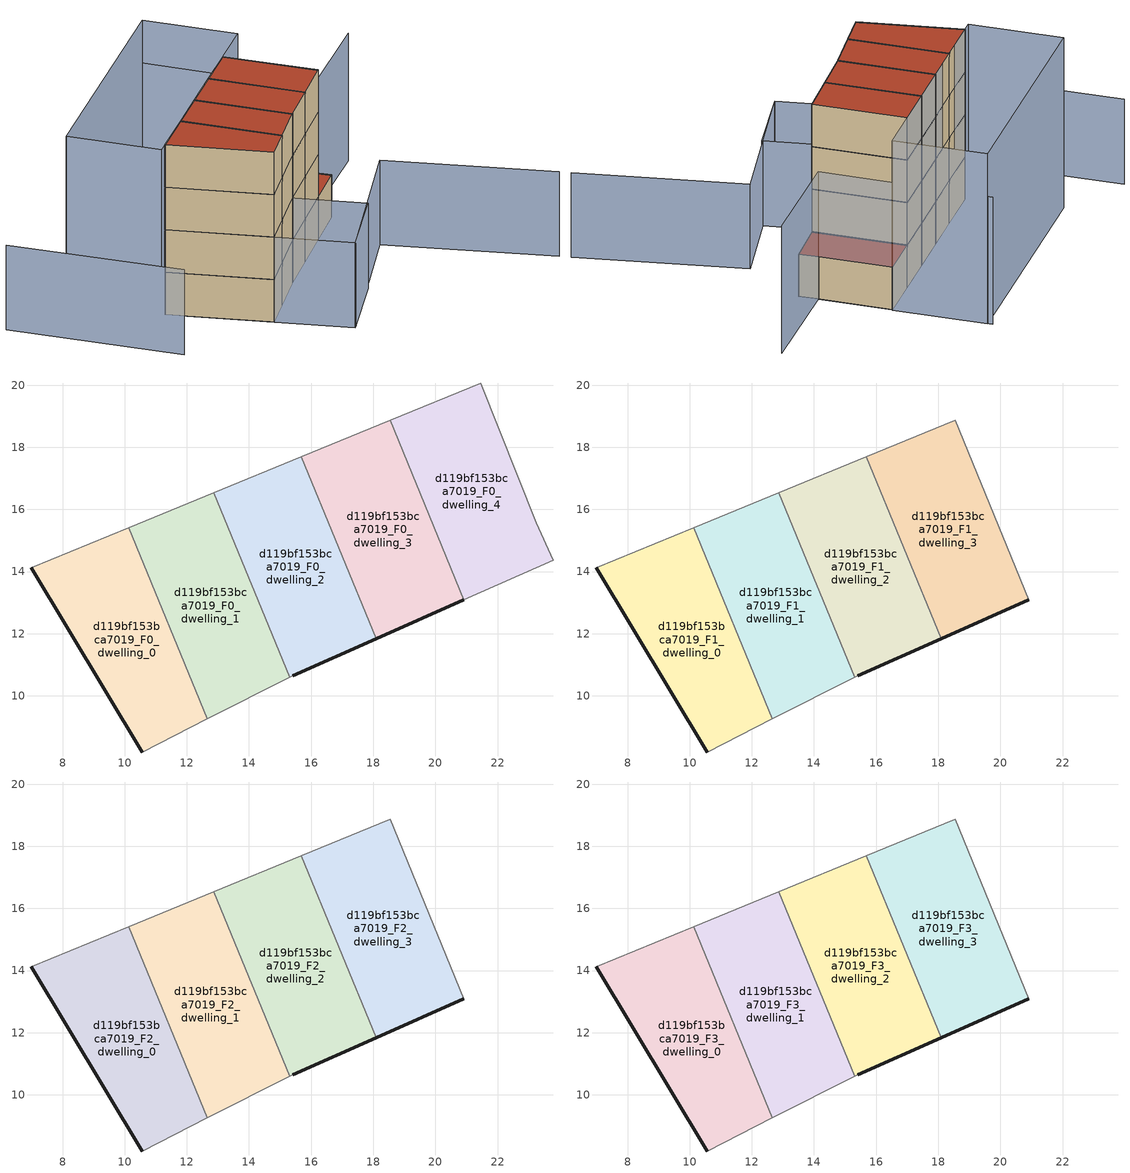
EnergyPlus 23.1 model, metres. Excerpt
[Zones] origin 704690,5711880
d119bf153bca7019_F0_dwelling_0
 floor ground (EU_floor_Construction): 12.66,9.26 10.13,15.42 6.99,14.13 10.56,8.19 z0
 wall outside (EU_wall_Construction): 10.56,8.19 6.99,14.13 z0:3
 wall adiabatic (EU_wall_Construction): 12.66,9.26 10.56,8.19 / 6.99,14.13 10.13,15.42 z0:3
 wall to d119bf153bca7019_F0_dwelling_1 (EU_wall_Construction): 10.13,15.42 12.66,9.26 z0:3
d119bf153bca7019_F0_dwelling_1
 floor ground (EU_floor_Construction): 15.31,10.6 12.87,16.54 10.13,15.42 12.66,9.26 z0
 wall adiabatic (EU_wall_Construction): 15.31,10.6 12.66,9.26 / 10.13,15.42 12.87,16.54 z0:3
 wall to d119bf153bca7019_F0_dwelling_2 (EU_wall_Construction): 12.87,16.54 15.31,10.6 z0:3
d119bf153bca7019_F0_dwelling_2
 floor ground (EU_floor_Construction): 18.1,11.84 15.69,17.7 12.87,16.54 15.31,10.6 15.4,10.65 z0
 wall outside (EU_wall_Construction): 18.1,11.84 15.4,10.65 z0:3
 wall adiabatic (EU_wall_Construction): 12.87,16.54 15.69,17.7 / 15.4,10.65 15.31,10.6 z0:3
 wall to d119bf153bca7019_F0_dwelling_3 (EU_wall_Construction): 15.69,17.7 18.1,11.84 z0:3
d119bf153bca7019_F0_dwelling_3
 floor ground (EU_floor_Construction): 20.92,13.09 18.54,18.87 15.69,17.7 18.1,11.84 z0
 wall outside (EU_wall_Construction): 20.92,13.09 18.1,11.84 z0:3
 wall adiabatic (EU_wall_Construction): 15.69,17.7 18.54,18.87 z0:3
 wall to d119bf153bca7019_F0_dwelling_4 (EU_wall_Construction): 18.54,18.87 20.92,13.09 z0:3
d119bf153bca7019_F0_dwelling_4
 floor ground (EU_floor_Construction): 23.79,14.36 23.25,15.58 21.46,20.07 18.54,18.87 20.92,13.09 z0
 wall adiabatic (EU_wall_Construction): 18.54,18.87 21.46,20.07 23.25,15.58 23.79,14.36 20.92,13.09 z0:3
 roof outside (EU_roof_Construction): 21.46,20.07 23.25,15.58 23.79,14.36 20.92,13.09 18.54,18.87 z3
d119bf153bca7019_F1_dwelling_0
 floor to d119bf153bca7019_F0_dwelling_0 (EU_floor_Construction): 12.66,9.26 10.13,15.42 6.99,14.13 10.56,8.19 z3
 wall outside (EU_wall_Construction): 10.56,8.19 6.99,14.13 z3:6
 wall adiabatic (EU_wall_Construction): 12.66,9.26 10.56,8.19 / 6.99,14.13 10.13,15.42 z3:6
 wall to d119bf153bca7019_F1_dwelling_1 (EU_wall_Construction): 10.13,15.42 12.66,9.26 z3:6
d119bf153bca7019_F1_dwelling_1
 floor to d119bf153bca7019_F0_dwelling_1 (EU_floor_Construction): 15.31,10.6 12.87,16.54 10.13,15.42 12.66,9.26 z3
 wall adiabatic (EU_wall_Construction): 15.31,10.6 12.66,9.26 / 10.13,15.42 12.87,16.54 z3:6
 wall to d119bf153bca7019_F1_dwelling_2 (EU_wall_Construction): 12.87,16.54 15.31,10.6 z3:6
d119bf153bca7019_F1_dwelling_2
 floor to d119bf153bca7019_F0_dwelling_2 (EU_floor_Construction): 18.1,11.84 15.69,17.7 12.87,16.54 15.31,10.6 15.4,10.65 z3
 wall outside (EU_wall_Construction): 18.1,11.84 15.4,10.65 z3:6
 wall adiabatic (EU_wall_Construction): 12.87,16.54 15.69,17.7 / 15.4,10.65 15.31,10.6 z3:6
 wall to d119bf153bca7019_F1_dwelling_3 (EU_wall_Construction): 15.69,17.7 18.1,11.84 z3:6
d119bf153bca7019_F1_dwelling_3
 floor to d119bf153bca7019_F0_dwelling_3 (EU_floor_Construction): 20.92,13.09 18.54,18.87 15.69,17.7 18.1,11.84 z3
 wall outside (EU_wall_Construction): 20.92,13.09 18.1,11.84 z3:6
 wall adiabatic (EU_wall_Construction): 15.69,17.7 18.54,18.87 20.92,13.09 z3:6
d119bf153bca7019_F2_dwelling_0
 floor to d119bf153bca7019_F1_dwelling_0 (EU_floor_Construction): 12.66,9.26 10.13,15.42 6.99,14.13 10.56,8.19 z6
 wall outside (EU_wall_Construction): 10.56,8.19 6.99,14.13 z6:9
 wall adiabatic (EU_wall_Construction): 12.66,9.26 10.56,8.19 / 6.99,14.13 10.13,15.42 z6:9
 wall to d119bf153bca7019_F2_dwelling_1 (EU_wall_Construction): 10.13,15.42 12.66,9.26 z6:9
d119bf153bca7019_F2_dwelling_1
 floor to d119bf153bca7019_F1_dwelling_1 (EU_floor_Construction): 15.31,10.6 12.87,16.54 10.13,15.42 12.66,9.26 z6
 wall adiabatic (EU_wall_Construction): 15.31,10.6 12.66,9.26 / 10.13,15.42 12.87,16.54 z6:9
 wall to d119bf153bca7019_F2_dwelling_2 (EU_wall_Construction): 12.87,16.54 15.31,10.6 z6:9
d119bf153bca7019_F2_dwelling_2
 floor to d119bf153bca7019_F1_dwelling_2 (EU_floor_Construction): 18.1,11.84 15.69,17.7 12.87,16.54 15.31,10.6 15.4,10.65 z6
 wall outside (EU_wall_Construction): 18.1,11.84 15.4,10.65 z6:9
 wall adiabatic (EU_wall_Construction): 12.87,16.54 15.69,17.7 / 15.4,10.65 15.31,10.6 z6:9
 wall to d119bf153bca7019_F2_dwelling_3 (EU_wall_Construction): 15.69,17.7 18.1,11.84 z6:9
d119bf153bca7019_F2_dwelling_3
 floor to d119bf153bca7019_F1_dwelling_3 (EU_floor_Construction): 20.92,13.09 18.54,18.87 15.69,17.7 18.1,11.84 z6
 wall outside (EU_wall_Construction): 20.92,13.09 18.1,11.84 z6:9
 wall adiabatic (EU_wall_Construction): 15.69,17.7 18.54,18.87 20.92,13.09 z6:9
d119bf153bca7019_F3_dwelling_0
 floor to d119bf153bca7019_F2_dwelling_0 (EU_floor_Construction): 12.66,9.26 10.13,15.42 6.99,14.13 10.56,8.19 z9
 wall outside (EU_wall_Construction): 10.56,8.19 6.99,14.13 z9:12
 wall adiabatic (EU_wall_Construction): 12.66,9.26 10.56,8.19 / 6.99,14.13 10.13,15.42 z9:12
 wall to d119bf153bca7019_F3_dwelling_1 (EU_wall_Construction): 10.13,15.42 12.66,9.26 z9:12
 roof outside (EU_roof_Construction): 10.13,15.42 12.66,9.26 10.56,8.19 6.99,14.13 z12
d119bf153bca7019_F3_dwelling_1
 floor to d119bf153bca7019_F2_dwelling_1 (EU_floor_Construction): 15.31,10.6 12.87,16.54 10.13,15.42 12.66,9.26 z9
 wall adiabatic (EU_wall_Construction): 15.31,10.6 12.66,9.26 / 10.13,15.42 12.87,16.54 z9:12
 wall to d119bf153bca7019_F3_dwelling_2 (EU_wall_Construction): 12.87,16.54 15.31,10.6 z9:12
 roof outside (EU_roof_Construction): 12.87,16.54 15.31,10.6 12.66,9.26 10.13,15.42 z12
d119bf153bca7019_F3_dwelling_2
 floor to d119bf153bca7019_F2_dwelling_2 (EU_floor_Construction): 18.1,11.84 15.69,17.7 12.87,16.54 15.31,10.6 15.4,10.65 z9
 wall outside (EU_wall_Construction): 18.1,11.84 15.4,10.65 z9:12
 wall adiabatic (EU_wall_Construction): 12.87,16.54 15.69,17.7 / 15.4,10.65 15.31,10.6 z9:12
 wall to d119bf153bca7019_F3_dwelling_3 (EU_wall_Construction): 15.69,17.7 18.1,11.84 z9:12
 roof outside (EU_roof_Construction): 15.69,17.7 18.1,11.84 15.4,10.65 15.31,10.6 12.87,16.54 z12
d119bf153bca7019_F3_dwelling_3
 floor to d119bf153bca7019_F2_dwelling_3 (EU_floor_Construction): 20.92,13.09 18.54,18.87 15.69,17.7 18.1,11.84 z9
 wall outside (EU_wall_Construction): 20.92,13.09 18.1,11.84 z9:12
 wall adiabatic (EU_wall_Construction): 15.69,17.7 18.54,18.87 20.92,13.09 z9:12
 roof outside (EU_roof_Construction): 18.54,18.87 20.92,13.09 18.1,11.84 15.69,17.7 z12
shading: 13.32,3.88 22.82,9.66 / 22.82,9.66 28.7,-0.01 / -0.86,20.55 3.58,9.79 / 17.83,6.54 13.16,3.79 / 13.16,3.79 10.56,8.19 / 10.56,8.19 15.23,10.94 / 15.23,10.94 17.83,6.54 z0:6; 21.53,20.1 6.37,13.87 / 6.37,13.87 4,19.65 / 4,19.65 19.15,25.88 / 19.15,25.88 21.53,20.1 z0:12; 30.37,18.37 23.26,15.53 / 23.26,15.53 19.02,26.18 z0:9
[Building]
EU S2 Campaign: North Axis=0; Terrain=City; Solar Distribution=FullExterior
[Site:Location]
London: Latitude=51.5; Longitude=-0.5; Time Zone=0; Elevation=25
[SizingPeriod:WeatherFileDays]
AnnualSizingPeriod: Begin Month=1; Begin Day of Month=1; End Month=12; End Day of Month=31; Day of Week for Start Day=Monday; Use Weather File Daylight Saving Period=No; Use Weather File Rain and Snow Indicators=No
[MATERIAL]
EU_InternalMass_Material: Roughness=MediumRough; Thickness=0.1; Conductivity=1; Density=1800; Specific Heat=900; Thermal Absorptance=0.9; Solar Absorptance=0.7; Visible Absorptance=0.7
[MATERIAL:NOMASS] Roughness=MediumRough; Thermal Absorptance=0.9; Solar Absorptance=0.7; Visible Absorptance=0.7
Name | Thermal Resistance
EU_wall_NoMass | 1.04674
EU_roof_NoMass | 4.32442
EU_floor_NoMass | 2.04616
[CONSTRUCTION]
EU_wall_Construction: EU_wall_NoMass
EU_roof_Construction: EU_roof_NoMass
EU_floor_Construction: EU_floor_NoMass
EU_InternalMass_Construction: EU_InternalMass_Material
[ZONE] Type=1; Multiplier=1; Ceiling Height=autocalculate; Floor Area=autocalculate; Part of Total Floor Area=Yes
Name | Volume
d119bf153bca7019_F0_dwelling_0 | 58.229
d119bf153bca7019_F1_dwelling_0; d119bf153bca7019_F2_dwelling_0; d119bf153bca7019_F3_dwelling_0 | 58.2297
d119bf153bca7019_F0_dwelling_1 | 58.2173
d119bf153bca7019_F1_dwelling_1; d119bf153bca7019_F2_dwelling_1; d119bf153bca7019_F3_dwelling_1 | 58.2158
d119bf153bca7019_F0_dwelling_2 | 58.2144
d119bf153bca7019_F1_dwelling_2; d119bf153bca7019_F2_dwelling_2; d119bf153bca7019_F3_dwelling_2; d119bf153bca7019_F0_dwelling_4 | 58.2151
d119bf153bca7019_F0_dwelling_3 | 58.2312
d119bf153bca7019_F1_dwelling_3; d119bf153bca7019_F2_dwelling_3; d119bf153bca7019_F3_dwelling_3 | 58.2283
[INTERNALMASS] Construction=EU_InternalMass_Construction
Name | Zone or ZoneList | Surface Area
d119bf153bca7019_F0_dwelling_0_EU_InternalMass | d119bf153bca7019_F0_dwelling_0 | 19.4098
d119bf153bca7019_F0_dwelling_1_EU_InternalMass | d119bf153bca7019_F0_dwelling_1 | 19.4056
d119bf153bca7019_F0_dwelling_2_EU_InternalMass | d119bf153bca7019_F0_dwelling_2 | 19.4047
d119bf153bca7019_F0_dwelling_3_EU_InternalMass | d119bf153bca7019_F0_dwelling_3 | 19.4099
d119bf153bca7019_F0_dwelling_4_EU_InternalMass | d119bf153bca7019_F0_dwelling_4 | 19.4052
d119bf153bca7019_F1_dwelling_0_EU_InternalMass | d119bf153bca7019_F1_dwelling_0 | 24.2558
d119bf153bca7019_F1_dwelling_1_EU_InternalMass | d119bf153bca7019_F1_dwelling_1 | 24.2636
d119bf153bca7019_F1_dwelling_2_EU_InternalMass | d119bf153bca7019_F1_dwelling_2 | 24.2561
d119bf153bca7019_F1_dwelling_3_EU_InternalMass | d119bf153bca7019_F1_dwelling_3 | 24.2597
d119bf153bca7019_F2_dwelling_0_EU_InternalMass | d119bf153bca7019_F2_dwelling_0 | 24.2558
d119bf153bca7019_F2_dwelling_1_EU_InternalMass | d119bf153bca7019_F2_dwelling_1 | 24.2636
d119bf153bca7019_F2_dwelling_2_EU_InternalMass | d119bf153bca7019_F2_dwelling_2 | 24.2561
d119bf153bca7019_F2_dwelling_3_EU_InternalMass | d119bf153bca7019_F2_dwelling_3 | 24.2597
d119bf153bca7019_F3_dwelling_0_EU_InternalMass | d119bf153bca7019_F3_dwelling_0 | 24.2558
d119bf153bca7019_F3_dwelling_1_EU_InternalMass | d119bf153bca7019_F3_dwelling_1 | 24.2636
d119bf153bca7019_F3_dwelling_2_EU_InternalMass | d119bf153bca7019_F3_dwelling_2 | 24.2561
d119bf153bca7019_F3_dwelling_3_EU_InternalMass | d119bf153bca7019_F3_dwelling_3 | 24.2597
[OTHEREQUIPMENT] Fuel Type=Electricity; Design Level Calculation Method=Watts/Area; Power per Zone Floor Area=1; Fraction Latent=0; Fraction Radiant=0; Fraction Lost=0; Carbon Dioxide Generation Rate=0; EndUse Subcategory=EU_Step8_InternalGains
Name | Zone or ZoneList or Space or SpaceList | Schedule
EU_Step8_InternalGain_d119bf153bca7019_F0_dwelling_0_f000 | d119bf153bca7019_F0_dwelling_0 | EU_Step8_GainSchedule_d119bf153bca7019_F0_dwelling_0_f000
EU_Step8_InternalGain_d119bf153bca7019_F0_dwelling_1_f000 | d119bf153bca7019_F0_dwelling_1 | EU_Step8_GainSchedule_d119bf153bca7019_F0_dwelling_1_f000
EU_Step8_InternalGain_d119bf153bca7019_F0_dwelling_2_f000 | d119bf153bca7019_F0_dwelling_2 | EU_Step8_GainSchedule_d119bf153bca7019_F0_dwelling_2_f000
EU_Step8_InternalGain_d119bf153bca7019_F0_dwelling_3_f000 | d119bf153bca7019_F0_dwelling_3 | EU_Step8_GainSchedule_d119bf153bca7019_F0_dwelling_3_f000
EU_Step8_InternalGain_d119bf153bca7019_F0_dwelling_4_f000 | d119bf153bca7019_F0_dwelling_4 | EU_Step8_GainSchedule_d119bf153bca7019_F0_dwelling_4_f000
EU_Step8_InternalGain_d119bf153bca7019_F1_dwelling_0_f000 | d119bf153bca7019_F1_dwelling_0 | EU_Step8_GainSchedule_d119bf153bca7019_F1_dwelling_0_f000
EU_Step8_InternalGain_d119bf153bca7019_F1_dwelling_1_f000 | d119bf153bca7019_F1_dwelling_1 | EU_Step8_GainSchedule_d119bf153bca7019_F1_dwelling_1_f000
EU_Step8_InternalGain_d119bf153bca7019_F1_dwelling_2_f000 | d119bf153bca7019_F1_dwelling_2 | EU_Step8_GainSchedule_d119bf153bca7019_F1_dwelling_2_f000
EU_Step8_InternalGain_d119bf153bca7019_F1_dwelling_3_f000 | d119bf153bca7019_F1_dwelling_3 | EU_Step8_GainSchedule_d119bf153bca7019_F1_dwelling_3_f000
EU_Step8_InternalGain_d119bf153bca7019_F2_dwelling_0_f000 | d119bf153bca7019_F2_dwelling_0 | EU_Step8_GainSchedule_d119bf153bca7019_F2_dwelling_0_f000
EU_Step8_InternalGain_d119bf153bca7019_F2_dwelling_1_f000 | d119bf153bca7019_F2_dwelling_1 | EU_Step8_GainSchedule_d119bf153bca7019_F2_dwelling_1_f000
EU_Step8_InternalGain_d119bf153bca7019_F2_dwelling_2_f000 | d119bf153bca7019_F2_dwelling_2 | EU_Step8_GainSchedule_d119bf153bca7019_F2_dwelling_2_f000
EU_Step8_InternalGain_d119bf153bca7019_F2_dwelling_3_f000 | d119bf153bca7019_F2_dwelling_3 | EU_Step8_GainSchedule_d119bf153bca7019_F2_dwelling_3_f000
EU_Step8_InternalGain_d119bf153bca7019_F3_dwelling_0_f000 | d119bf153bca7019_F3_dwelling_0 | EU_Step8_GainSchedule_d119bf153bca7019_F3_dwelling_0_f000
EU_Step8_InternalGain_d119bf153bca7019_F3_dwelling_1_f000 | d119bf153bca7019_F3_dwelling_1 | EU_Step8_GainSchedule_d119bf153bca7019_F3_dwelling_1_f000
EU_Step8_InternalGain_d119bf153bca7019_F3_dwelling_2_f000 | d119bf153bca7019_F3_dwelling_2 | EU_Step8_GainSchedule_d119bf153bca7019_F3_dwelling_2_f000
EU_Step8_InternalGain_d119bf153bca7019_F3_dwelling_3_f000 | d119bf153bca7019_F3_dwelling_3 | EU_Step8_GainSchedule_d119bf153bca7019_F3_dwelling_3_f000
[ZONEVENTILATION:DESIGNFLOWRATE] Schedule=EU_AlwaysOn; Design Flow Rate Calculation Method=AirChanges/Hour; Air Changes per Hour=0.488719; Ventilation Type=Natural; Fan Pressure Rise=0; Fan Total Efficiency=1; Constant Term Coefficient=1; Temperature Term Coefficient=0; Velocity Term Coefficient=0; Velocity Squared Term Coefficient=0; Minimum Indoor Temperature=-100; Maximum Indoor Temperature=100; Delta Temperature=-100; Minimum Outdoor Temperature=-100; Maximum Outdoor Temperature=100; Maximum Wind Speed=40
Name | Zone or ZoneList or Space or SpaceList
EU_ConstantAir_d119bf153bca7019_F0_dwelling_0 | d119bf153bca7019_F0_dwelling_0
EU_ConstantAir_d119bf153bca7019_F0_dwelling_1 | d119bf153bca7019_F0_dwelling_1
EU_ConstantAir_d119bf153bca7019_F0_dwelling_2 | d119bf153bca7019_F0_dwelling_2
EU_ConstantAir_d119bf153bca7019_F0_dwelling_3 | d119bf153bca7019_F0_dwelling_3
EU_ConstantAir_d119bf153bca7019_F0_dwelling_4 | d119bf153bca7019_F0_dwelling_4
EU_ConstantAir_d119bf153bca7019_F1_dwelling_0 | d119bf153bca7019_F1_dwelling_0
EU_ConstantAir_d119bf153bca7019_F1_dwelling_1 | d119bf153bca7019_F1_dwelling_1
EU_ConstantAir_d119bf153bca7019_F1_dwelling_2 | d119bf153bca7019_F1_dwelling_2
EU_ConstantAir_d119bf153bca7019_F1_dwelling_3 | d119bf153bca7019_F1_dwelling_3
EU_ConstantAir_d119bf153bca7019_F2_dwelling_0 | d119bf153bca7019_F2_dwelling_0
EU_ConstantAir_d119bf153bca7019_F2_dwelling_1 | d119bf153bca7019_F2_dwelling_1
EU_ConstantAir_d119bf153bca7019_F2_dwelling_2 | d119bf153bca7019_F2_dwelling_2
EU_ConstantAir_d119bf153bca7019_F2_dwelling_3 | d119bf153bca7019_F2_dwelling_3
EU_ConstantAir_d119bf153bca7019_F3_dwelling_0 | d119bf153bca7019_F3_dwelling_0
EU_ConstantAir_d119bf153bca7019_F3_dwelling_1 | d119bf153bca7019_F3_dwelling_1
EU_ConstantAir_d119bf153bca7019_F3_dwelling_2 | d119bf153bca7019_F3_dwelling_2
EU_ConstantAir_d119bf153bca7019_F3_dwelling_3 | d119bf153bca7019_F3_dwelling_3
[HVACTEMPLATE:THERMOSTAT] Constant Heating Setpoint=20; Constant Cooling Setpoint=50
EU_HeatOnly_d119bf153bca7019_F0_dwelling_0; EU_HeatOnly_d119bf153bca7019_F0_dwelling_1; EU_HeatOnly_d119bf153bca7019_F0_dwelling_2; EU_HeatOnly_d119bf153bca7019_F0_dwelling_3; EU_HeatOnly_d119bf153bca7019_F0_dwelling_4; EU_HeatOnly_d119bf153bca7019_F1_dwelling_0; EU_HeatOnly_d119bf153bca7019_F1_dwelling_1; EU_HeatOnly_d119bf153bca7019_F1_dwelling_2; EU_HeatOnly_d119bf153bca7019_F1_dwelling_3; EU_HeatOnly_d119bf153bca7019_F2_dwelling_0; EU_HeatOnly_d119bf153bca7019_F2_dwelling_1; EU_HeatOnly_d119bf153bca7019_F2_dwelling_2; EU_HeatOnly_d119bf153bca7019_F2_dwelling_3; EU_HeatOnly_d119bf153bca7019_F3_dwelling_0; EU_HeatOnly_d119bf153bca7019_F3_dwelling_1; EU_HeatOnly_d119bf153bca7019_F3_dwelling_2; EU_HeatOnly_d119bf153bca7019_F3_dwelling_3
[HVACTEMPLATE:ZONE:IDEALLOADSAIRSYSTEM] System Availability Schedule=EU_AlwaysOn; Maximum Heating Supply Air Temperature=50; Minimum Cooling Supply Air Temperature=13; Maximum Heating Supply Air Humidity Ratio=0.0156; Minimum Cooling Supply Air Humidity Ratio=0.0077; Heating Limit=NoLimit; Cooling Limit=NoLimit; Heating Availability Schedule=EU_AlwaysOn; Cooling Availability Schedule=EU_CoolingOff; Dehumidification Control Type=ConstantSensibleHeatRatio; Cooling Sensible Heat Ratio=0.7; Dehumidification Setpoint=60; Humidification Control Type=None; Humidification Setpoint=30; Outdoor Air Method=None; Outdoor Air Flow Rate per Person=0.00944; Outdoor Air Flow Rate per Zone Floor Area=0; Outdoor Air Flow Rate per Zone=0; Demand Controlled Ventilation Type=None; Outdoor Air Economizer Type=NoEconomizer; Heat Recovery Type=None; Sensible Heat Recovery Effectiveness=0.7; Latent Heat Recovery Effectiveness=0.65
Name | Template Thermostat
d119bf153bca7019_F0_dwelling_0 | EU_HeatOnly_d119bf153bca7019_F0_dwelling_0
d119bf153bca7019_F0_dwelling_1 | EU_HeatOnly_d119bf153bca7019_F0_dwelling_1
d119bf153bca7019_F0_dwelling_2 | EU_HeatOnly_d119bf153bca7019_F0_dwelling_2
d119bf153bca7019_F0_dwelling_3 | EU_HeatOnly_d119bf153bca7019_F0_dwelling_3
d119bf153bca7019_F0_dwelling_4 | EU_HeatOnly_d119bf153bca7019_F0_dwelling_4
d119bf153bca7019_F1_dwelling_0 | EU_HeatOnly_d119bf153bca7019_F1_dwelling_0
d119bf153bca7019_F1_dwelling_1 | EU_HeatOnly_d119bf153bca7019_F1_dwelling_1
d119bf153bca7019_F1_dwelling_2 | EU_HeatOnly_d119bf153bca7019_F1_dwelling_2
d119bf153bca7019_F1_dwelling_3 | EU_HeatOnly_d119bf153bca7019_F1_dwelling_3
d119bf153bca7019_F2_dwelling_0 | EU_HeatOnly_d119bf153bca7019_F2_dwelling_0
d119bf153bca7019_F2_dwelling_1 | EU_HeatOnly_d119bf153bca7019_F2_dwelling_1
d119bf153bca7019_F2_dwelling_2 | EU_HeatOnly_d119bf153bca7019_F2_dwelling_2
d119bf153bca7019_F2_dwelling_3 | EU_HeatOnly_d119bf153bca7019_F2_dwelling_3
d119bf153bca7019_F3_dwelling_0 | EU_HeatOnly_d119bf153bca7019_F3_dwelling_0
d119bf153bca7019_F3_dwelling_1 | EU_HeatOnly_d119bf153bca7019_F3_dwelling_1
d119bf153bca7019_F3_dwelling_2 | EU_HeatOnly_d119bf153bca7019_F3_dwelling_2
d119bf153bca7019_F3_dwelling_3 | EU_HeatOnly_d119bf153bca7019_F3_dwelling_3
[SIZING:ZONE] Zone Cooling Design Supply Air Temperature Input Method=SupplyAirTemperature; Zone Cooling Design Supply Air Temperature=13; Zone Heating Design Supply Air Temperature Input Method=SupplyAirTemperature; Zone Heating Design Supply Air Temperature=50; Zone Cooling Design Supply Air Humidity Ratio=0.008; Zone Heating Design Supply Air Humidity Ratio=0.008; Cooling Design Air Flow Method=DesignDay; Cooling Design Air Flow Rate=0; Cooling Minimum Air Flow per Zone Floor Area=0.000762; Cooling Minimum Air Flow=0; Cooling Minimum Air Flow Fraction=0.2; Heating Design Air Flow Method=DesignDay; Heating Design Air Flow Rate=0; Heating Maximum Air Flow per Zone Floor Area=0.002032; Heating Maximum Air Flow=0.141576; Heating Maximum Air Flow Fraction=0.3; Account for Dedicated Outdoor Air System=No; Dedicated Outdoor Air System Control Strategy=NeutralSupplyAir; Dedicated Outdoor Air Low Setpoint Temperature for Design=autosize; Dedicated Outdoor Air High Setpoint Temperature for Design=autosize; Zone Load Sizing Method=Sensible Load Only No Latent Load; Zone Latent Cooling Design Supply Air Humidity Ratio Input Method=HumidityRatioDifference; Zone Cooling Design Supply Air Humidity Ratio Difference=0.005; Zone Latent Heating Design Supply Air Humidity Ratio Input Method=HumidityRatioDifference; Zone Humidification Design Supply Air Humidity Ratio Difference=0.005
d119bf153bca7019_F0_dwelling_0; d119bf153bca7019_F0_dwelling_1; d119bf153bca7019_F0_dwelling_2; d119bf153bca7019_F0_dwelling_3; d119bf153bca7019_F0_dwelling_4; d119bf153bca7019_F1_dwelling_0; d119bf153bca7019_F1_dwelling_1; d119bf153bca7019_F1_dwelling_2; d119bf153bca7019_F1_dwelling_3; d119bf153bca7019_F2_dwelling_0; d119bf153bca7019_F2_dwelling_1; d119bf153bca7019_F2_dwelling_2; d119bf153bca7019_F2_dwelling_3; d119bf153bca7019_F3_dwelling_0; d119bf153bca7019_F3_dwelling_1; d119bf153bca7019_F3_dwelling_2; d119bf153bca7019_F3_dwelling_3
[SCHEDULE:CONSTANT]
Name | Hourly Value
EU_AlwaysOn | 1
EU_CoolingOff | 0
[SCHEDULE:FILE] Column Number=1; Rows to Skip at Top=0; Number of Hours of Data=8760; Column Separator=Comma; Interpolate to Timestep=No; Minutes per Item=60; Adjust Schedule for Daylight Savings=Yes
Name | File
EU_Step8_GainSchedule_d119bf153bca7019_F0_dwelling_0_f000 | ../../schedules/d119bf153bca7019/d119bf153bca7019_F0_dwelling_0_f000_gain.csv
EU_Step8_GainSchedule_d119bf153bca7019_F0_dwelling_1_f000 | ../../schedules/d119bf153bca7019/d119bf153bca7019_F0_dwelling_1_f000_gain.csv
EU_Step8_GainSchedule_d119bf153bca7019_F0_dwelling_2_f000 | ../../schedules/d119bf153bca7019/d119bf153bca7019_F0_dwelling_2_f000_gain.csv
EU_Step8_GainSchedule_d119bf153bca7019_F0_dwelling_3_f000 | ../../schedules/d119bf153bca7019/d119bf153bca7019_F0_dwelling_3_f000_gain.csv
EU_Step8_GainSchedule_d119bf153bca7019_F0_dwelling_4_f000 | ../../schedules/d119bf153bca7019/d119bf153bca7019_F0_dwelling_4_f000_gain.csv
EU_Step8_GainSchedule_d119bf153bca7019_F1_dwelling_0_f000 | ../../schedules/d119bf153bca7019/d119bf153bca7019_F1_dwelling_0_f000_gain.csv
EU_Step8_GainSchedule_d119bf153bca7019_F1_dwelling_1_f000 | ../../schedules/d119bf153bca7019/d119bf153bca7019_F1_dwelling_1_f000_gain.csv
EU_Step8_GainSchedule_d119bf153bca7019_F1_dwelling_2_f000 | ../../schedules/d119bf153bca7019/d119bf153bca7019_F1_dwelling_2_f000_gain.csv
EU_Step8_GainSchedule_d119bf153bca7019_F1_dwelling_3_f000 | ../../schedules/d119bf153bca7019/d119bf153bca7019_F1_dwelling_3_f000_gain.csv
EU_Step8_GainSchedule_d119bf153bca7019_F2_dwelling_0_f000 | ../../schedules/d119bf153bca7019/d119bf153bca7019_F2_dwelling_0_f000_gain.csv
EU_Step8_GainSchedule_d119bf153bca7019_F2_dwelling_1_f000 | ../../schedules/d119bf153bca7019/d119bf153bca7019_F2_dwelling_1_f000_gain.csv
EU_Step8_GainSchedule_d119bf153bca7019_F2_dwelling_2_f000 | ../../schedules/d119bf153bca7019/d119bf153bca7019_F2_dwelling_2_f000_gain.csv
EU_Step8_GainSchedule_d119bf153bca7019_F2_dwelling_3_f000 | ../../schedules/d119bf153bca7019/d119bf153bca7019_F2_dwelling_3_f000_gain.csv
EU_Step8_GainSchedule_d119bf153bca7019_F3_dwelling_0_f000 | ../../schedules/d119bf153bca7019/d119bf153bca7019_F3_dwelling_0_f000_gain.csv
EU_Step8_GainSchedule_d119bf153bca7019_F3_dwelling_1_f000 | ../../schedules/d119bf153bca7019/d119bf153bca7019_F3_dwelling_1_f000_gain.csv
EU_Step8_GainSchedule_d119bf153bca7019_F3_dwelling_2_f000 | ../../schedules/d119bf153bca7019/d119bf153bca7019_F3_dwelling_2_f000_gain.csv
EU_Step8_GainSchedule_d119bf153bca7019_F3_dwelling_3_f000 | ../../schedules/d119bf153bca7019/d119bf153bca7019_F3_dwelling_3_f000_gain.csv
